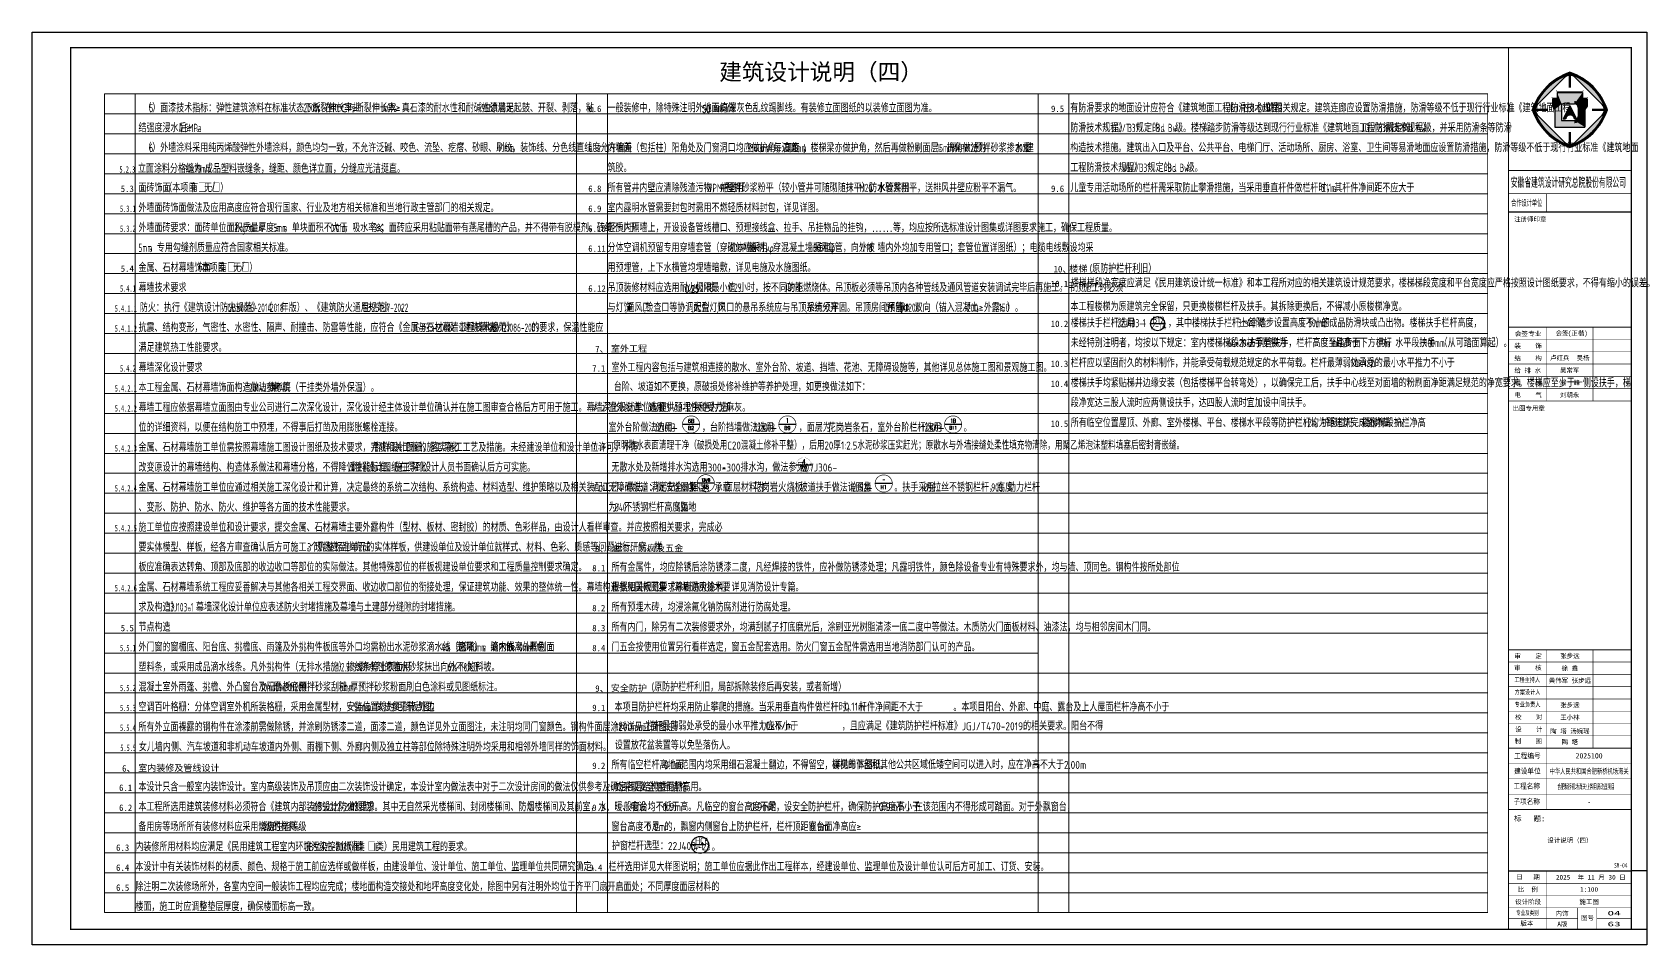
# Model space of a CAD drawing. Header units: millimetres. Extents: x -205444 to 751307, y 179719 to 310340.
# Drawn here: x 198134 to 303234, y 200444 to 259844 of the extents above; entities that cross this region are included whole.
import ezdxf
from ezdxf.enums import TextEntityAlignment as Align

# ---------------------------------------------------------------- set-up
doc = ezdxf.new("R2010")
doc.units = ezdxf.units.MM
doc.header["$LTSCALE"] = 1000
doc.layers.get('0').update_dxf_attribs({"linetype": 'CONTINUOUS'})
for name, color, linetype in [('$AUDIT_BAD_LAYER2', 7, 'CONTINUOUS'), ('4', 4, 'CONTINUOUS'), ('A-ANNO-IDEN-INDX', 3, 'CONTINUOUS'), ('A-ANNO-TXT', 4, 'CONTINUOUS'), ('BZ_标准图框', 7, 'CONTINUOUS'), ('DIM_IDEN', 3, 'CONTINUOUS'), ('PUB_TEXT', 7, 'CONTINUOUS'), ('TEXT', 6, 'CONTINUOUS'), ('VHSoft_boundary', 7, 'CONTINUOUS'), ('WINDOW_TEXT', 7, 'CONTINUOUS'), ('项目数据', 200, 'CONTINUOUS')]:
    doc.layers.add(name, color=color, linetype=linetype)
for name, color, linetype, lineweight in [('A-ANNO-TABS', 163, 'CONTINUOUS', 13), ('L-说明', 55, 'CONTINUOUS', 13), ('LS-说明分割', 157, 'CONTINUOUS', 9)]:
    doc.layers.add(name, color=color, linetype=linetype, lineweight=lineweight)
doc.layers.add('VHSoft_barcode', color=7, linetype='CONTINUOUS', plot=False)
doc.styles.add('_TCH_DIM', font='SIMPLEX', dxfattribs={"bigfont": 'GBCBIG'})
doc.styles.add('_TCH_LABEL', font='COMPLEX', dxfattribs={"bigfont": 'GBCBIG'})
doc.styles.add('HT', font='simhei.ttf')
doc.styles.add('hz', font='simplex.shx', dxfattribs={"width": 0.8, "height": 300, "bigfont": 'hztxt.shx'})
doc.styles.get("Standard").update_dxf_attribs({"font": 'GBENOR', "bigfont": 'GBCBIG.shx'})
doc.styles.add('STYLE1', font='simhei.ttf')

# ---------------------------------------------------------------- blocks, each defined once
blk = doc.blocks.new('HB')
at = {"color": 7, "const_width": 113}
for points in [[(7139, 8048, 0.2022739), (6580, 7812)], [(7139, 8047, 0.2022739), (6580, 7811)], [(7139, 8048, -0.2022739), (7699, 7812)], [(7139, 8047, -0.2022739), (7699, 7811)]]:
    blk.add_lwpolyline(points, format="xyb", dxfattribs=at)
at = {"color": 7}
for centre in [(7139, 7267), (7139, 7267), (7139, 7267), (7139, 7266), (7139, 7266), (7139, 7266)]:
    blk.add_arc(centre, 725, 45, 135, dxfattribs=at)
at = {"layer": 'TEXT', "color": 7}
for p, q in [((7139, 6842), (7139, 8292)), ((7139, 6841), (7139, 8291)), ((6627, 7779), (4028, 5181)), ((6627, 7779), (4028, 5181)), ((4028, 5181), (6627, 7779)), ((4028, 5180), (6627, 7778)), ((6627, 7778), (4028, 5180)), ((6627, 7778), (4028, 5180)), ((5907, 6335), (8371, 6335)), ((5907, 6335), (5907, 5683)), ((5907, 6334), (8371, 6334)), ((5907, 6334), (5907, 5682)), ((10250, 5181), (7651, 7779)), ((7651, 7779), (10250, 5181)), ((7651, 7778), (10250, 5180)), ((10250, 5180), (7651, 7778)), ((8371, 6335), (8371, 5683)), ((8371, 6334), (8371, 5682)), ((5472, 5683), (5907, 5683)), ((5472, 5683), (5472, 5031)), ((5472, 5682), (5907, 5682)), ((5472, 5682), (5472, 5030)), ((5472, 5031), (5690, 4705)), ((5472, 5030), (5690, 4704)), ((5690, 4705), (5690, 3002)), ((5690, 4704), (5690, 3001)), ((6342, 5248), (7574, 5248)), ((6342, 5248), (6342, 3654)), ((6342, 5247), (7574, 5247)), ((6342, 5247), (6342, 3653)), ((7139, 5103), (6487, 3799)), ((7139, 5102), (6487, 3798)), ((7139, 5103), (7139, 4207)), ((7139, 5102), (7139, 4206)), ((7175, 5031), (7791, 3799)), ((7175, 5031), (7175, 4159)), ((7175, 5030), (7791, 3798)), ((7175, 5030), (7175, 4158)), ((7936, 4886), (7936, 4017)), ((7936, 4885), (7936, 4015)), ((8371, 5683), (8806, 5683)), ((8371, 5682), (8806, 5682)), ((8806, 5031), (8588, 4705)), ((8806, 5030), (8588, 4704)), ((8588, 4705), (8588, 3002)), ((8588, 4704), (8588, 3001)), ((8806, 5683), (8806, 5031)), ((8806, 5682), (8806, 5030)), ((3516, 4669), (4965, 4669)), ((3516, 4668), (4965, 4668)), ((4028, 4156), (6627, 1558)), ((6627, 1558), (4028, 4156)), ((6627, 1557), (4028, 4155)), ((4028, 4155), (6627, 1557)), ((6342, 3654), (7574, 3654)), ((6342, 3653), (7574, 3653)), ((6487, 3799), (6731, 3799)), ((6487, 3798), (6731, 3798)), ((7583, 3799), (7791, 3799)), ((7583, 3798), (7791, 3798)), ((7651, 1558), (10250, 4156)), ((7651, 1557), (10250, 4155)), ((9313, 4669), (10762, 4669)), ((9313, 4668), (10762, 4668)), ((5690, 3002), (8588, 3002)), ((5690, 3001), (8588, 3001)), ((7139, 2495), (7139, 1046)), ((7139, 2494), (7139, 1045))]:
    blk.add_line(p, q, dxfattribs=at)
for points, const_width in [([(7167, 8189, 0.235887), (3616, 4634)], 213), ([(7167, 8188, 0.235887), (3616, 4633)], 213), ([(7111, 8189, -0.235887), (10662, 4634)], 213), ([(7111, 8188, -0.235887), (10662, 4633)], 213), ([(7167, 1148, -0.235887), (3616, 4704)], 213), ([(7167, 1147, -0.235887), (3616, 4703)], 213), ([(3777, 4717, -0.2022739), (4018, 5274)], 113), ([(3777, 4716, -0.2022739), (4018, 5273)], 113), ([(3777, 4620, 0.2022739), (4018, 4063)], 113), ([(3777, 4619, 0.2022739), (4018, 4062)], 113), ([(7111, 1148, 0.235887), (10662, 4704)], 213), ([(7111, 1147, 0.235887), (10662, 4703)], 213), ([(8072, 4886, 0.4142136), (7574, 5384)], 272), ([(8072, 4885, 0.4142136), (7574, 5383)], 272), ([(10501, 4717, 0.2022739), (10260, 5274)], 113), ([(10501, 4716, 0.2022739), (10260, 5273)], 113), ([(10501, 4620, -0.2022739), (10260, 4063)], 113), ([(10501, 4619, -0.2022739), (10260, 4062)], 113), ([(6686, 3799, -0.4142136), (7139, 4252)], 181), ([(6686, 3798, -0.4142136), (7139, 4251)], 181), ([(6731, 3799, -0.4142136), (7139, 4207)], 181), ([(6731, 3798, -0.4142136), (7139, 4206)], 181), ([(7628, 3799, 0.4142136), (7175, 4252)], 181), ([(7628, 3798, 0.4142136), (7175, 4251)], 181), ([(7583, 3799, 0.4142136), (7175, 4207)], 181), ([(7583, 3798, 0.4142136), (7175, 4206)], 181), ([(7574, 3518, 0.4142136), (8072, 4017)], 272), ([(7574, 3517, 0.4142136), (8072, 4015)], 272), ([(7139, 1289, -0.2022739), (6580, 1525)], 113), ([(7139, 1288, -0.2022739), (6580, 1524)], 113), ([(7139, 1289, 0.2022739), (7699, 1525)], 113), ([(7139, 1288, 0.2022739), (7699, 1524)], 113)]:
    blk.add_lwpolyline(points, format="xyb", dxfattribs=dict(at, const_width=const_width))
for points, const_width in [([(7139, 8248), (7139, 6799)], 217), ([(7139, 8247), (7139, 6798)], 217), ([(5830, 6521), (5907, 6444), (8371, 6444), (8448, 6521)], 72.5), ([(5830, 6520), (5907, 6443), (8371, 6443), (8448, 6520)], 72.5), ([(3560, 4669), (5009, 4669)], 217), ([(3560, 4668), (5009, 4668)], 217), ([(5396, 5869), (5472, 5792), (5907, 5792)], 72.5), ([(5396, 5868), (5472, 5791), (5907, 5791)], 72.5), ([(8371, 5792), (8806, 5792), (8882, 5869)], 72.5), ([(8371, 5791), (8806, 5791), (8882, 5868)], 72.5), ([(10719, 4669), (9269, 4669)], 217), ([(10719, 4668), (9269, 4668)], 217), ([(7139, 1089), (7139, 2538)], 217), ([(7139, 1088), (7139, 2537)], 217)]:
    blk.add_lwpolyline(points, dxfattribs=dict(at, const_width=const_width))
for centre, radius, start, end in [((8951, 2857), 5728, 108.43495, 161.56505), ((8951, 2857), 5728, 108.43495, 161.56505), ((8951, 2857), 5728, 108.43495, 161.56505), ((8951, 2856), 5728, 108.43495, 161.56505), ((8951, 2856), 5728, 108.43495, 161.56505), ((8951, 2856), 5728, 108.43495, 161.56505), ((5328, 2857), 5728, 18.43495, 71.56505), ((5328, 2857), 5728, 18.43495, 71.56505), ((5328, 2856), 5728, 18.43495, 71.56505), ((5328, 2856), 5728, 18.43495, 71.56505), ((4541, 4669), 725, 135, 225), ((4541, 4669), 725, 135, 225), ((4541, 4669), 725, 135, 225), ((4541, 4669), 725, 135, 225), ((4541, 4668), 725, 135, 225), ((4541, 4668), 725, 135, 225), ((4541, 4668), 725, 135, 225), ((4541, 4668), 725, 135, 225), ((7574, 4886), 362, 0, 90), ((7574, 4885), 362, 0, 90), ((9737, 4669), 725, 315, 45), ((9737, 4669), 725, 315, 45), ((9737, 4668), 725, 315, 45), ((9737, 4668), 725, 315, 45), ((8951, 6480), 5728, 198.43495, 251.56505), ((8951, 6480), 5728, 198.43495, 251.56505), ((8951, 6479), 5728, 198.43495, 251.56505), ((8951, 6479), 5728, 198.43495, 251.56505), ((5328, 6480), 5728, 288.43495, 341.56505), ((5328, 6479), 5728, 288.43495, 341.56505), ((7574, 4017), 362, 270, 0), ((7574, 4015), 362, 270, 0), ((7139, 2070), 725, 225, 315), ((7139, 2070), 725, 225, 315), ((7139, 2069), 725, 225, 315), ((7139, 2069), 725, 225, 315)]:
    blk.add_arc(centre, radius, start, end, dxfattribs=at)
for points in [[(6662, 7812), (6076, 7812), (4028, 5181), (4028, 5788)], [(6662, 7811), (6076, 7811), (4028, 5180), (4028, 5787)], [(7616, 7812), (8202, 7812), (10250, 5181), (10250, 5788)], [(7616, 7811), (8202, 7811), (10250, 5180), (10250, 5787)], [(5907, 6335), (6342, 5248), (8371, 6335), (7574, 5248)], [(5907, 6335), (5907, 5683), (6342, 5248)], [(5907, 6334), (6342, 5247), (8371, 6334), (7574, 5247)], [(5907, 6334), (5907, 5682), (6342, 5247)], [(8371, 6335), (7667, 5375), (8371, 5683), (8037, 5070)], [(8371, 6334), (7667, 5374), (8371, 5682), (8037, 5069)], [(5472, 5683), (5907, 5683), (5472, 5031), (6342, 5248)], [(5472, 5682), (5907, 5682), (5472, 5030), (6342, 5247)], [(5472, 5031), (5690, 4705), (6342, 5248)], [(5472, 5030), (5690, 4704), (6342, 5247)], [(5690, 4705), (6342, 5248), (5690, 3002), (6342, 3654)], [(5690, 4704), (6342, 5247), (5690, 3001), (6342, 3653)], [(6686, 3799), (6487, 3799), (7139, 4252), (7139, 5103)], [(6686, 3798), (6487, 3798), (7139, 4251), (7139, 5102)], [(7791, 3799), (7628, 3799), (7175, 5031), (7175, 4252)], [(7791, 3798), (7628, 3798), (7175, 5030), (7175, 4251)], [(7936, 4886), (8588, 4705), (8371, 5683), (8806, 5031)], [(7936, 4885), (8588, 4704), (8371, 5682), (8806, 5030)], [(8588, 3002), (7936, 4017), (8588, 4705), (7936, 4886)], [(8588, 3001), (7936, 4015), (8588, 4704), (7936, 4885)], [(8371, 5683), (8806, 5683), (8806, 5031)], [(8371, 5682), (8806, 5682), (8806, 5030)], [(6662, 1525), (6076, 1525), (4028, 4156), (4028, 3550)], [(6662, 1524), (6076, 1524), (4028, 4155), (4028, 3549)], [(6342, 3654), (5690, 3002), (7574, 3654), (8588, 3002)], [(6342, 3653), (5690, 3001), (7574, 3653), (8588, 3001)], [(7616, 1525), (8202, 1525), (10250, 4156), (10250, 3550)], [(7616, 1524), (8202, 1524), (10250, 4155), (10250, 3549)], [(7741, 3547), (8043, 3850), (8588, 3002)], [(7741, 3546), (8043, 3849), (8588, 3001)]]:
    blk.add_solid(points, dxfattribs=at)
blk = doc.blocks.new('vhtemplate_标准图框_A1+0.5')
at = {"layer": 'BZ_标准图框'}
blk.add_lwpolyline([(210, 594), (1261, 594), (1261, 0), (210, 0)], close=True, dxfattribs=at)
at = {"layer": 'BZ_标准图框', "const_width": 1}
blk.add_lwpolyline([(1251, 10), (1251, 584), (235, 584), (235, 10)], close=True, dxfattribs=at)
at = {"layer": 'BZ_标准图框'}
for points, const_width in [([(1171, 10), (1171, 584)], 0.7), ([(1171, 504), (1251, 504)], 0.7), ([(1171, 489), (1251, 489)], 0.35), ([(1195.6, 476.8), (1195.6, 488.8)], 0.35), ([(1171, 477), (1251, 477)], 0.7), ([(1171, 402), (1251, 402)], 0.7), ([(1196, 402), (1196, 354)], 0.35), ([(1226, 402), (1226, 354)], 0.35), ([(1251, 394), (1171, 394)], 0.35), ([(1251, 386), (1171, 386)], 0.35), ([(1251, 378), (1171, 378)], 0.35), ([(1251, 370), (1171, 370)], 0.35), ([(1251, 362), (1171, 362)], 0.35), ([(1251, 354), (1171, 354)], 0.5), ([(1171, 192), (1251, 192)], 0.7), ([(1196, 88), (1196, 192)], 0.35), ([(1226, 128), (1226, 192)], 0.35), ([(1171, 184), (1251, 184)], 0.35), ([(1171, 176), (1251, 176)], 0.35), ([(1171, 168), (1251, 168)], 0.35), ([(1171, 160), (1251, 160)], 0.35), ([(1171, 152), (1251, 152)], 0.35), ([(1171, 144), (1251, 144)], 0.35), ([(1171, 128), (1251, 128)], 0.7), ([(1171, 136), (1251, 136)], 0.35), ([(1171, 136), (1251, 136)], 0.35), ([(1171, 118), (1251, 118)], 0.35), ([(1171, 108), (1251, 108)], 0.35), ([(1171, 98), (1251, 98)], 0.35), ([(1171, 88), (1251, 88)], 0.7), ([(1171, 48), (1251, 48)], 0.7), ([(1196, 24), (1196, 48)], 0.35), ([(1171, 40), (1251, 40)], 0.35), ([(1171, 32), (1251, 32)], 0.35), ([(1171, 24), (1251, 24)], 0.35), ([(1176, 24), (1246, 24)], 0.35), ([(1196, 10), (1196, 24)], 0.35), ([(1216, 10), (1216, 24)], 0.35), ([(1228.5, 10), (1228.5, 24)], 0.35), ([(1171, 17), (1216, 17)], 0.35), ([(1228.5, 17), (1251, 17)], 0.35)]:
    blk.add_lwpolyline(points, dxfattribs=dict(at, const_width=const_width))
at = {"layer": 'VHSoft_barcode'}
blk.add_lwpolyline([(1251, 10), (1251, 48.3), (1261, 48.3), (1261, 10)], close=True, dxfattribs=at)
at = {"layer": 'VHSoft_boundary'}
blk.add_lwpolyline([(210, 594), (1261, 594), (1261, 0), (210, 0)], close=True, dxfattribs=at)
at = {"layer": 'BZ_标准图框', "xscale": 0.0067500000000109, "yscale": 0.0067500000000109, "zscale": 0.0067500000000109}
blk.add_blockref('HB', (1162.8, 512), dxfattribs=at)
at = {"layer": 'BZ_标准图框', "style": 'HT'}
for s, height, width, p in [('安徽省建筑设计研究总院股份有限公司', 6, 0.525, (1172.5, 493.4)), ('合作设计单位', 4, 0.6, (1172.8, 481)), ('工程主持人', 3, 0.8, (1174.8, 171)), ('方案设计人', 3, 0.8, (1175, 163)), ('专业负责人', 3, 0.8, (1175, 154.9)), ('工程编号', 3.5, 0.88, (1174.7, 121.2)), ('工程名称', 3.5, 0.88, (1174.3, 101.5)), ('建设单位', 3.5, 0.88, (1174.7, 111.3)), ('子项名称', 3.5, 0.88, (1174.3, 91.5)), ('专业及类别', 3, 0.7, (1176, 19.3))]:
    blk.add_text(s, height=height, dxfattribs=dict(at, width=width)).set_placement(p)
for s, height, p in [('注册师印章', 3, (1174.7, 470.8)), ('会签', 3, (1175.2, 396.3)), ('专业', 3, (1184, 396.3)), ('会签', 3, (1201.7, 396.7)), ('(正楷)', 3, (1209.6, 396.6)), ('装    饰', 3, (1174.9, 388.4)), ('结    构', 3, (1174.9, 380.4)), ('卢红兵  吴杨', 3, (1198.1, 380.5)), ('给 排 水', 3, (1174.9, 372.4)), ('暖    通', 3, (1174.9, 364.5)), ('吴常军', 3, (1204.5, 372.5)), ('高  峰', 3, (1204.5, 364.4)), ('电    气', 3, (1174.9, 356.4)), ('刘朝永', 3, (1204.5, 356.4)), ('出图专用章', 3, (1173.7, 347.7)), ('审    定', 3, (1174.9, 186.4)), ('审    核', 3, (1174.7, 178.8)), ('校    对', 3, (1175.3, 146.7)), ('设    计', 3, (1175.3, 138.7)), ('制    图', 3, (1175, 131)), ('标   题:', 3.5, (1174.6, 80.4)), ('日   期', 3, (1176, 42.6)), ('2025  年 11 月 30 日', 3, (1201.9, 42.4)), ('比  例', 3, (1177.1, 34.5)), ('设计阶段', 3, (1175.4, 26.4)), ('内饰', 3, (1201.7, 18.9)), ('版本 ', 3, (1178.8, 12.4)), ('A版', 3, (1202.8, 12)), ('图号', 3, (1218.3, 16))]:
    blk.add_text(s, height=height, dxfattribs=at).set_placement(p)
for tag, p in [('审定', (1211, 186.5)), ('审核', (1211, 178.5)), ('工程主持人', (1211, 170.5)), ('专业负责人', (1211, 154.5)), ('校对', (1211, 146.5)), ('设计', (1211, 137.6)), ('制图', (1211, 130.5)), ('图名', (1211, 66.4)), ('1:100', (1223.5, 34.5)), ('设计阶段', (1223.5, 26.4))]:
    blk.add_attdef(tag, text='', height=3, dxfattribs=at).set_placement(p, align=Align.CENTER)
for tag, width, p in [('2025100', 0.88, (1223.5, 121.3)), ('新桥机场海关业务用房改造项目设计总承包（2次）', 0.475, (1223.5, 101.2)), ('合肥空港经济示范区管理办公室', 0.7, (1223.5, 111.2)), ('-', 0.7, (1223.5, 91.3))]:
    blk.add_attdef(tag, text='', height=3.5, dxfattribs=dict(at, width=width)).set_placement(p, align=Align.CENTER)
for tag, p, p2 in [('索引', (1239.8, 50.1), (1248.4, 50.1)), ('图号', (1235.4, 19), (1244.1, 19))]:
    blk.add_attdef(tag, text='', height=3, dxfattribs=at).set_placement(p, p2, align=Align.FIT)
at = {"layer": 'BZ_标准图框', "style": 'HT', "width": 0.666667}
blk.add_attdef('总图号', text='', height=3, dxfattribs=at).set_placement((1235.4, 12), (1244.1, 12), align=Align.FIT)

msp = doc.modelspace()

# ---------------------------------------------------------------- linework, layer by layer
at = {"layer": '$AUDIT_BAD_LAYER2', "color": 6}
for p, q in [((271856.2, 240871.6), (270931, 240871.6)), ((241975, 206937), (241049.8, 206937))]:
    msp.add_line(p, q, dxfattribs=at)
for centre, radius in [((271393.6, 240871.6), 462.6), ((241606.5, 206937), 555.1)]:
    msp.add_circle(centre, radius, dxfattribs=at)
at = {"layer": 'A-ANNO-IDEN-INDX'}
for p, q in [((241581.3, 234312.4), (240461.3, 234312.4)), ((247851.1, 234312.4), (246731.1, 234312.4)), ((258640.4, 234312.4), (257520.4, 234312.4)), ((242540.3, 230483.9), (241420.3, 230483.9)), ((254122.1, 230470), (253002.1, 230470))]:
    msp.add_line(p, q, dxfattribs=at)
at = {"layer": 'A-ANNO-IDEN-INDX', "const_width": 40}
for points in [[(241581.3, 234312.4, 1), (240461.3, 234312.4, 1)], [(247851.1, 234312.4, 1), (246731.1, 234312.4, 1)], [(258640.4, 234312.4, 1), (257520.4, 234312.4, 1)], [(242540.3, 230483.9, 1), (241420.3, 230483.9, 1)], [(254122.1, 230470, 1), (253002.1, 230470, 1)]]:
    msp.add_lwpolyline(points, format="xyb", close=True, dxfattribs=at)
at = {"layer": 'DIM_IDEN'}
msp.add_line((248861.8, 231654), (247861.8, 231654), dxfattribs=at)
at = {"layer": 'DIM_IDEN', "const_width": 10}
msp.add_lwpolyline([(248861.8, 231654, 1), (247861.8, 231654, 1)], format="xyb", close=True, dxfattribs=at)
at = {"layer": 'LS-说明分割'}
for p, q in [((292884.1, 255832.4), (202834.2, 255832.4)), ((202834.2, 202532.4), (202834.2, 255832.4)), ((204834.2, 202532.4), (204834.2, 255832.4)), ((233571.9, 202532.4), (233571.9, 255832.4)), ((235571.1, 202532.4), (235571.1, 255832.4)), ((263608.7, 202532.4), (263608.7, 255832.4)), ((265608, 202532.4), (265608, 255832.4)), ((292884.1, 254532.4), (202834.2, 254532.4)), ((292884.1, 253232.4), (202834.2, 253232.4)), ((292884.1, 251932.4), (202834.2, 251932.4)), ((292884.1, 250632.4), (202834.2, 250632.4)), ((292884.1, 249332.4), (202834.2, 249332.4)), ((292884.1, 248032.4), (202834.2, 248032.4)), ((292884.1, 246732.4), (202834.2, 246732.4)), ((292884.1, 245432.4), (202834.2, 245432.4)), ((292884.1, 244132.4), (202834.2, 244132.4)), ((292884.1, 242832.4), (202834.2, 242832.4)), ((292884.1, 241532.4), (202834.2, 241532.4)), ((292884.1, 240232.4), (202834.2, 240232.4)), ((292884.1, 238932.4), (202834.2, 238932.4)), ((292884.1, 237632.4), (202834.2, 237632.4)), ((292884.1, 236332.4), (202834.2, 236332.4)), ((292884.1, 235032.4), (202834.2, 235032.4)), ((292884.1, 233732.4), (202834.2, 233732.4)), ((292884.1, 232432.4), (202834.2, 232432.4)), ((292884.1, 231132.4), (202834.2, 231132.4)), ((292884.1, 229832.4), (202834.2, 229832.4)), ((292884.1, 228532.4), (202834.2, 228532.4)), ((292884.1, 227232.4), (202834.2, 227232.4)), ((292884.1, 225932.4), (202834.2, 225932.4)), ((292884.1, 224632.4), (202834.2, 224632.4)), ((292884.1, 223332.4), (202834.2, 223332.4)), ((292884.1, 222032.4), (202834.2, 222032.4)), ((292884.1, 220732.4), (202834.2, 220732.4)), ((263608.7, 219432.4), (202834.2, 219432.4)), ((292884.1, 218132.4), (202834.2, 218132.4)), ((292884.1, 216832.4), (202834.2, 216832.4)), ((292884.1, 215532.4), (202834.2, 215532.4)), ((292884.1, 214232.4), (202834.2, 214232.4)), ((292884.1, 212932.4), (202834.2, 212932.4)), ((263608.7, 212932.4), (259971.1, 212932.4)), ((292884.1, 211632.4), (202834.2, 211632.4)), ((292884.1, 210332.4), (202834.2, 210332.4)), ((292884.1, 209032.4), (202834.2, 209032.4)), ((292884.1, 207732.4), (202834.2, 207732.4)), ((292884.1, 206432.4), (202834.2, 206432.4)), ((292884.1, 205132.4), (202834.2, 205132.4)), ((292884.1, 205132.4), (202834.2, 205132.4)), ((292884.1, 203832.4), (202834.2, 203832.4)), ((292884.1, 202532.4), (202834.2, 202532.4))]:
    msp.add_line(p, q, dxfattribs=at)
at = {"layer": 'LS-说明分割', "const_width": 30}
msp.add_lwpolyline([(202834.2, 255832.4), (292884.1, 255832.4), (292884.1, 202532.4), (202834.2, 202532.4)], close=True, dxfattribs=at)

# ---------------------------------------------------------------- block references
ref = msp.add_blockref('vhtemplate_标准图框_A1+0.5', (177134.1, 200444.2), dxfattribs=dict(xscale=100, yscale=100, zscale=100))
ref.add_attrib('1:100', '1:100', dxfattribs={"layer": 'BZ_标准图框', "height": 300, "style": 'HT'}).set_placement((299484.1, 203894.2), align=Align.CENTER)
ref.add_attrib('设计阶段', '施工图', dxfattribs={"layer": 'BZ_标准图框', "height": 300, "style": 'HT'}).set_placement((299484.1, 203089.2), align=Align.CENTER)
ref.add_attrib('图名', '设计说明（四）', dxfattribs={"layer": 'BZ_标准图框', "height": 300, "style": 'HT'}).set_placement((298234.1, 207089.2), align=Align.CENTER)
ref.add_attrib('索引', 'SM-04', dxfattribs={"layer": 'BZ_标准图框', "height": 300, "style": 'HT', "width": 0.8}).set_placement((301112.9, 205458.9), (301975.9, 205458.9), align=Align.FIT)
ref.add_attrib('-', '-', dxfattribs={"layer": 'BZ_标准图框', "height": 350, "style": 'HT', "width": 0.7}).set_placement((299484.1, 209575.1), align=Align.CENTER)
ref.add_attrib('新桥机场海关业务用房改造项目设计总承包（2次）', '合肥新桥机场海关业务用房改造项目   ', dxfattribs={"layer": 'BZ_标准图框', "height": 350, "style": 'HT', "width": 0.475}).set_placement((299484.1, 210564.3), align=Align.CENTER)
ref.add_attrib('合肥空港经济示范区管理办公室', '中华人民共和国合肥新桥机场海关', dxfattribs={"layer": 'BZ_标准图框', "height": 350, "style": 'HT', "width": 0.7}).set_placement((299484.1, 211563.3), align=Align.CENTER)
ref.add_attrib('2025100', '2025100', dxfattribs={"layer": 'BZ_标准图框', "height": 350, "style": 'HT', "width": 0.88}).set_placement((299484.1, 212569.2), align=Align.CENTER)
ref.add_attrib('图号', '04', dxfattribs={"layer": 'BZ_标准图框', "height": 300, "style": 'HT', "width": 2}).set_placement((300677.7, 202348.4), (301540.6, 202348.4), align=Align.FIT)
ref.add_attrib('总图号', '63', dxfattribs={"layer": 'BZ_标准图框', "height": 300, "style": 'HT', "width": 2}).set_placement((300677.7, 201644.2), (301540.6, 201644.2), align=Align.FIT)
ref.add_attrib('制图', '陶 塔', dxfattribs={"layer": 'BZ_标准图框', "height": 300, "style": 'HT'}).set_placement((298234.1, 213493.4), align=Align.CENTER)
ref.add_attrib('设计', '陶 塔 汤婉瑶', dxfattribs={"layer": 'BZ_标准图框', "height": 300, "style": 'HT'}).set_placement((298234.1, 214201.7), align=Align.CENTER)
ref.add_attrib('校对', '王小林', dxfattribs={"layer": 'BZ_标准图框', "height": 300, "style": 'HT'}).set_placement((298234.1, 215093.4), align=Align.CENTER)
ref.add_attrib('专业负责人', '张步远', dxfattribs={"layer": 'BZ_标准图框', "height": 300, "style": 'HT'}).set_placement((298234.1, 215893), align=Align.CENTER)
ref.add_attrib('工程主持人', '黄伟军 张步远', dxfattribs={"layer": 'BZ_标准图框', "height": 300, "style": 'HT'}).set_placement((298234.1, 217493.4), align=Align.CENTER)
ref.add_attrib('审核', '徐 鑫', dxfattribs={"layer": 'BZ_标准图框', "height": 300, "style": 'HT'}).set_placement((298234.1, 218293.4), align=Align.CENTER)
ref.add_attrib('审定', '张步远', dxfattribs={"layer": 'BZ_标准图框', "height": 300, "style": 'HT'}).set_placement((298234.1, 219093.4), align=Align.CENTER)

# ---------------------------------------------------------------- texts
at = {"style": 'HT'}
for s, p in [('5.3', (203891.8, 249452.4)), ('5.4', (203891.8, 244252.4)), ('5.5', (203891.8, 220852.4))]:
    msp.add_text(s, height=420, dxfattribs=at).set_placement(p)
at = {"layer": '4', "style": 'HT'}
for s, p in [('10、', (264621.4, 244212.1)), ('楼梯', (265643.7, 244246.6)), ('7、', (234781.4, 239012.1)), ('室外工程', (235803.7, 239046.6)), ('8、', (234781.4, 226012.1)), ('油漆、防腐及五金', (235803.7, 226046.6)), ('9、', (234781.4, 216912.1)), ('安全防护 ', (235803.7, 216946.6)), ('6、', (203981.5, 211712.1)), ('室内装修及管线设计', (205030.2, 211746.6))]:
    msp.add_text(s, height=420, dxfattribs=at).set_placement(p)
at = {"layer": 'A-ANNO-TABS', "color": 0, "style": 'STYLE1'}
msp.add_text('建筑设计说明（四）', height=1080, dxfattribs=at).set_placement((242856.1, 256726.4))
at = {"layer": 'A-ANNO-TXT', "color": 7, "style": '_TCH_LABEL'}
for s, height, p, p2 in [('6B', 238.42, (240811.3, 234424.7), (241231.3, 234424.7)), ('1', 299.8, (247226.8, 234415), (247355.3, 234415)), ('1B', 251.1, (257889.1, 234422.5), (258271.8, 234422.5)), ('B2', 240.94, (240814.8, 233959.6), (241227.8, 233959.6)), ('B9', 240.94, (247084.5, 233959.6), (247497.6, 233959.6)), ('B11', 216.46, (257843.4, 233979.6), (258317.5, 233979.6)), ('A8', 243.48, (241777.4, 230129), (242183.2, 230129)), ('H1', 248.56, (253366.8, 230110.9), (253757.4, 230110.9))]:
    msp.add_text(s, height=height, dxfattribs=at).set_placement(p, p2, align=Align.FIT)
for s, height, width, p, p2 in [('12A/B', 181.86, 0.65625, (241710.4, 230607.4), (242250.3, 230607.4)), ('-', 292.3, 0.777778, (253464.6, 230573.7), (253659.5, 230573.7))]:
    msp.add_text(s, height=height, dxfattribs=dict(at, width=width)).set_placement(p, p2, align=Align.FIT)
at = {"layer": 'L-说明'}
for s, height, p in [('（', 520.9, (205372.6, 254642.4)), ('）面漆技术指标：弹性建筑涂料在标准状态下断裂伸长率≥', 520.851, (205940.7, 254642.4)), ('，在', 520.85, (216662.6, 254642.4)), ('℃时断裂伸长率≥', 520.85, (217933.9, 254642.4)), ('。真石漆的耐水性和耐碱性须满足', 520.851, (221669.1, 254642.4)), ('涂层无起鼓、开裂、剥落，粘', 520.851, (227924.3, 254642.4)), ('一般装修中，除特殊注明外地面均做', 520.851, (235584.3, 254642.4)), ('高深灰色乱纹踢脚线。有装修立面图纸的以装修立面图为准。', 520.851, (242946.7, 254642.4)), ('有防滑要求的地面设计应符合《建筑地面工程防滑技术规程》', 520.851, (265709.6, 254642.4)), ('的相关规定。建筑连廊应设置防滑措施，防滑等级不低于现行行业标准《建筑地面工程', 520.851, (278484.6, 254642.4)), ('结强度浸水后≥', 520.85, (205048.6, 253346.4)), ('。', 520.9, (208809.6, 253346.4)), ('防滑技术规程》', 520.85, (265709.6, 253346.4)), ('规定的', 520.85, (269983.6, 253346.4)), ('、', 520.9, (271688, 253346.4)), ('级。楼梯踏步防滑等级达到现行行业标准《建筑地面工程防滑技术规程》', 520.851, (272526.2, 253346.4)), ('规定的', 520.85, (286279, 253346.4)), ('、', 520.9, (287848.4, 253346.4)), ('级，并采用防滑条等防滑', 520.851, (288713.6, 253346.4)), ('（', 520.9, (205372.6, 252050.4)), ('）外墙涂料采用纯丙烯酸弹性外墙涂料，颜色均匀一致，不允许泛碱、咬色、流坠、疙瘩、砂眼、刷纹，装饰线、分色线直线度允许偏差', 520.851, (205940.7, 252050.4)), ('。', 520.9, (229310.7, 252050.4)), ('内墙面（包括柱）阳角处及门窗洞口均应做护角，高度', 520.851, (235584.3, 252042.4)), ('，每边宽', 520.85, (245871.9, 252042.4)), ('；楼梯梁亦做护角，然后再做粉刷面层。护角做法为', 520.851, (248279.5, 252042.4)), ('厚', 520.9, (257809.9, 252042.4)), ('预拌砂浆掺水重', 520.85, (259485.1, 252042.4)), ('建', 520.9, (262814.1, 252042.4)), ('构造技术措施。建筑出入口及平台、公共平台、电梯门厅、活动场所、厨房、浴室、卫生间等易滑地面应设置防滑措施，防滑等级不低于现行行业标准《建筑地面', 520.851, (265709.6, 252050.4)), ('立面涂料分格缝为', 520.85, (205015.6, 250696.2)), ('成品塑料嵌缝条，缝距、颜色详立面，分缝应光洁挺直。', 520.851, (209371.8, 250696.2)), ('筑胶。', 520.85, (235584.3, 250746.4)), ('工程防滑技术规程》', 520.85, (265709.6, 250754.4)), ('规定的', 520.85, (270741.9, 250754.4)), ('级。', 520.85, (273284.5, 250754.4)), ('、', 520.9, (272446.3, 250754.4)), ('所有管井内壁应清除残渣污物，井壁用', 520.851, (235584.3, 249442.4)), ('预拌砂浆粉平（较小管井可随砌随抹平），水管井用', 520.851, (243271.9, 249442.4)), ('防水砂浆粉平，送排风井壁应粉平不漏气。', 520.851, (252613.3, 249442.4)), ('儿童专用活动场所的栏杆需采取防止攀滑措施，当采用垂直杆件做栏杆时，其杆件净间距不应大于', 520.851, (265709.6, 249442.4)), ('。', 520.9, (282796, 249442.4)), ('外墙面砖饰面做法及应用高度应符合现行国家、行业及地方相关标准和当地行政主管部门的相关规定。', 520.851, (205048.6, 248142.4)), ('室内露明水管需要封包时需用不燃轻质材料封包，详见详图。', 520.851, (235584.3, 248142.4)), ('外墙面砖要求：面砖单位面积质量≤', 520.851, (205048.6, 246842.4)), ('，厚度≤', 520.85, (212314.5, 246842.4)), ('，单块面积不大于', 520.85, (214506.1, 246842.4)), ('，吸水率≤', 520.85, (218441.8, 246842.4)), ('；面砖应采用粘贴面带有燕尾槽的产品，并不得带有脱模剂，砖缝不小于', 520.851, (220823.6, 246842.4)), ('轻质内隔墙上，开设设备管线槽口、预理接线盒、拉手、吊挂物品的挂钩，……等，均应按所选标准设计图集或详图要求施工，确保工程质量。', 520.851, (235584.3, 246842.4)), ('，专用勾缝剂质量应符合国家相关标准。', 520.851, (205723.6, 245546.4)), ('分体空调机预留专用穿墙套管（穿砌体墙采用φ', 520.851, (235584.3, 245542.4)), ('管材，穿混凝土墙采用φ', 520.851, (244788.5, 245542.4)), ('钢套管，向外坡', 520.85, (249337.1, 245542.4)), ('，墙内外均加专用管口；套管位置详图纸）；电缆电线敷设均采', 520.851, (252639.1, 245542.4)), ('用预埋管，上下水横管均埋墙暗敷，详见电施及水施图纸。', 520.851, (235584.3, 244246.4)), ('幕墙技术要求', 520.85, (205048.6, 242942.4)), ('吊顶装修材料应选用耐火极限', 520.851, (235584.3, 242942.4)), ('小时', 520.85, (241485.3, 242942.4)), ('最小值', 520.85, (242351.6, 242942.4)), ('小时，按不同功能', 520.85, (244137, 242942.4)), ('的不燃烧体。吊顶板必须等吊顶内各种管线及通风管道安装调试完毕后再施工。吊顶施工时必须', 520.851, (247278.2, 242942.4)), ('楼梯梯段净宽度应满足《民用建筑设计统一标准》和本工程所对应的相关建筑设计规范要求，楼梯梯段宽度和平台宽度应严格按照设计图纸要求，不得有缩小的误差。', 520.851, (265740.9, 243243.5)), ('防火：执行《建筑设计防火规范》', 520.851, (205138.2, 241642.4)), ('（', 520.9, (213228.5, 241642.4)), ('年版）、《建筑防火通用规范》', 520.851, (214309.6, 241642.4)), ('。', 520.9, (222101.7, 241642.4)), ('与灯饰', 520.85, (235584.3, 241646.4)), ('通风口', 520.85, (236816.3, 241646.4)), ('检查口等协调配合', 520.85, (238048.2, 241646.4)), ('大型灯饰', 520.85, (241175.9, 241646.4)), ('风口的悬吊系统应与吊顶系统分开', 520.851, (242787, 241646.4)), ('吊点须牢固。吊顶房间预留Φ', 520.851, (248568.8, 241646.4)), ('吊筋', 520.85, (253821.7, 241646.4)), ('双向（锚入混凝土≥', 520.85, (255579, 241646.4)), ('，外露≥', 520.85, (259558.3, 241646.4)), ('）。', 520.85, (261587.9, 241646.4)), ('抗震、结构变形，气密性、水密性、隔声、耐撞击、防雷等性能，应符合《金属与石材幕墙工程技术规范》', 520.851, (205048.6, 240342.4)), ('及《建筑幕墙》', 520.85, (225136.6, 240342.4)), ('的要求，保温性能应', 520.85, (230625.6, 240342.4)), ('满足建筑热工性能要求。', 520.851, (205048.6, 239046.4)), ('幕墙深化设计要求', 520.85, (205048.6, 237742.4)), ('室外工程内容包括与建筑相连接的散水、室外台阶、坡道、挡墙、花池、无障碍设施等，其他详见总体施工图和景观施工图。', 520.851, (235842.2, 237742.4)), ('本工程金属、石材幕墙饰面构造做法参考皖', 520.851, (205048.6, 236442.4)), ('第', 520.9, (213656.4, 236442.4)), ('页（干挂类外墙外保温）。', 520.851, (214440.6, 236442.4)), ('楼梯扶手均紧贴梯井边缘安装（包括楼梯平台转弯处），以确保完工后，扶手中心线至对面墙的粉刷面净距满足规范的净宽要求。楼梯应至少于一侧设扶手，梯', 520.851, (265740.1, 236743.5)), ('幕墙工程应依据幕墙立面图由专业公司进行二次深化设计，深化设计经主体设计单位确认并在施工图审查合格后方可用于施工。幕墙深化设计单位应提供预埋件和受力部', 520.851, (205048.6, 235142.4)), ('段净宽达三股人流时应两侧设扶手，达四股人流时宜加设中间扶手。', 520.851, (265740.1, 235447.5)), ('位的详细资料，以便在结构施工中预埋，不得事后打凿及用膨胀螺栓连接。', 520.851, (205048.6, 233846.4)), ('室外台阶做法选用', 520.85, (235646, 233842.4)), ('，台阶挡墙做法选用', 520.85, (241731.3, 233842.4)), ('，面层为', 520.85, (248033.8, 233842.4)), ('，室外台阶栏杆选用', 520.85, (252628.4, 233842.4)), ('—', 520.9, (239732.2, 233842.4)), ('—', 520.9, (246196.7, 233842.4)), ('—', 520.9, (257093.8, 233842.4)), ('。', 520.9, (258768.9, 233842.4)), ('金属、石材幕墙施工单位需按照幕墙施工图设计图纸及技术要求，完成相关工程的施工深化', 520.851, (205048.6, 232542.4)), ('翻样设计图纸，落实施工工艺及措施。未经建设单位和设计单位许可，不得', 520.851, (220403.5, 232542.4)), ('改变原设计的幕墙结构、构造体系做法和幕墙分格，不得降低性能标准。施工深化', 520.851, (205048.6, 231246.4)), ('翻样设计图纸在得到设计人员书面确认后方可实施。', 520.851, (218886.9, 231246.4)), ('无散水处及新增排水沟选用300*300排水沟，做法参见07J306-', 520.851, (235842.2, 231249.4)), ('金属、石材幕墙施工单位应通过相关施工深化设计和计算，决定最终的系统二次结构、系统构造、材料选型、维护策略以及相关装配工艺、做法，满足安全、强度、承载', 520.851, (205048.6, 229942.4)), ('无障碍坡道：做法详图集', 520.851, (235646, 229942.4)), ('—', 520.9, (240869.6, 229942.4)), ('，面层材料为', 520.85, (242706.8, 229942.4)), ('，坡道扶手做法详图集', 520.85, (247573.7, 229942.4)), ('—', 520.9, (252419.1, 229942.4)), ('。扶手采用', 520.85, (254256.3, 229942.4)), ('拉丝不锈钢栏杆，高度', 520.85, (256773, 229942.4)), ('，助力栏杆', 520.85, (261132.4, 229942.4)), ('、变形、防护、防水、防火、维护等各方面的技术性能要求。', 520.851, (205048.6, 228646.4)), ('为', 520.9, (235646, 228646.4)), ('不锈钢栏杆高度距地', 520.85, (236673.2, 228646.4)), ('。', 520.9, (240652.5, 228646.4)), ('施工单位应按照建设单位和设计要求，提交金属、石材幕墙主要外露构件（型材、板材、密封胶）的材质、色彩样品，由设计人看样审查。并应按照相关要求，完成必', 520.851, (205048.6, 227342.4)), ('要实体模型、样板，经各方审查确认后方可施工。现场应至少完成', 520.851, (205048.6, 226046.4)), ('个完整标准单元的实体样板，供建设单位及设计单位就样式、材料、色彩、质感等问题进行研究。样', 520.851, (216232.9, 226046.4)), ('板应准确表达转角、顶部及底部的收边收口等部位的实际做法。其他特殊部位的样板视建设单位要求和工程质量控制要求确定。', 520.851, (205048.6, 224750.4)), ('所有金属件，均应除锈后涂防锈漆二度，凡经焊接的铁件，应补做防锈漆处理；凡露明铁件，颜色除设备专业有特殊要求外，均与墙、顶同色。钢构件按所处部位', 520.851, (235841.5, 224742.4)), ('金属、石材幕墙系统工程应妥善解决与其他各相关工程交界面、收边收口部位的衔接处理，保证建筑功能、效果的整体统一性。幕墙构造参见国标图集《幕墙通用技术要', 520.851, (205048.6, 223442.4)), ('根据相关规范要求涂刷防火涂料，详见消防设计专篇。', 520.851, (235841.5, 223442.4)), ('求及构造》', 520.85, (205048.6, 222146.4)), ('。幕墙深化设计单位应表述防火封堵措施及幕墙与土建部分缝隙的封堵措施。', 520.851, (208267.3, 222146.4)), ('所有预埋木砖，均浸涂氟化钠防腐剂进行防腐处理。', 520.851, (235841.5, 222142.4)), ('所有内门，除另有二次装修要求外，均满刮腻子打底磨光后，涂刷亚光树脂清漆一底二度中等做法。木质防火门面板材料、油漆法，均与相邻房间木门同。', 520.851, (235841.5, 220842.4)), ('外门窗的窗楣底、阳台底、挑檐底、雨篷及外挑构件板底等外口均需粉出水泥砂浆滴水线（鹰嘴），滴水线离外粉刷面', 520.851, (205048.6, 219542.4)), ('，宽', 520.85, (225169.3, 219542.4)), ('深', 520.9, (226251.6, 219542.4)), ('，缝内嵌', 520.85, (227440.8, 219542.4)), ('×', 520.9, (229281.4, 219542.4)), ('黑色', 520.85, (230470.5, 219542.4)), ('门五金按使用位置另行看样选定，窗五金配套选用。防火门窗五金配件需选用当地消防部门认可的产品。', 520.851, (235841.5, 219542.4)), ('塑料条，或采用成品滴水线条。凡外挑构件（无排水措施）、线条等上表面用', 520.851, (205048.6, 218242.4)), ('掺', 520.9, (218614.7, 218242.4)), ('防水剂的防水砂浆抹出向外不小于', 520.851, (219479.8, 218242.4)), ('的斜坡。', 520.85, (226463, 218242.4)), ('混凝土室外雨蓬、挑檐、外凸窗台及阳台板底用', 520.851, (205048.6, 216942.4)), ('厚', 520.9, (213820.7, 216942.4)), ('预拌砂浆刮糙，', 520.85, (215495.9, 216942.4)), ('厚预拌砂浆粉面刷白色涂料或见图纸标注。', 520.851, (218824.9, 216942.4)), ('空调百叶格栅：分体空调室外机所装格栅，采用金属型材，安装位置均为距搁板外边', 520.851, (205048.6, 215642.4)), ('，做法参见节点图。', 520.85, (219941.1, 215642.4)), ('所有外立面裸露的钢构件在涂漆前需做除锈，并涂刷防锈漆二道，面漆二道，颜色详见外立面图注，未注明均同门窗颜色。钢构件面层涂料详见立面图注。', 520.851, (205048.6, 214342.4)), ('女儿墙内侧、汽车坡道和非机动车坡道内外侧、雨棚下侧、外廊内侧及独立柱等部位除特殊注明外均采用和相邻外墙同样的饰面材料。', 520.851, (205068, 213042.4)), ('所有临空栏杆离地面', 520.85, (235842.2, 211871.7)), ('0.1m', 540, (239254.5, 211871.7)), ('范围内均采用细石混凝土翻边，不得留空，详见单体图纸。', 520.851, (240334.5, 211871.7)), ('本设计只含一般室内装饰设计。室内高级装饰及吊顶应由二次装饰设计确定，本设计室内做法表中对于二次设计房间的做法仅供参考及确定各层结构楼面标高用。', 520.851, (205041.5, 210442.4)), ('本工程所选用建筑装修材料必须符合《建筑内部装修设计防火规范》', 520.851, (205041.5, 209142.4)), ('的要求。其中无自然采光楼梯间、封闭楼梯间、防烟楼梯间及其前室，水、暖、电设', 520.851, (218846, 209142.4)), ('一般窗台均不低于', 520.85, (236112.2, 209142.4)), ('0.9m', 540, (239145.4, 209142.4)), ('高。凡临空的窗台高度不足', 520.851, (240317, 209142.4)), ('0.9m', 540, (244866.7, 209142.4)), ('的，设安全防护栏杆，确保防护高度不小于', 520.851, (246038.3, 209142.4)), ('0.9m', 540, (253242.1, 209142.4)), ('高', 520.9, (254413.7, 209142.4)), ('，在该范围内不得形成可踏面。对于外飘窗台，', 520.851, (255062.9, 209142.4)), ('备用房等场所所有装修材料应采用燃烧性能等级', 520.851, (205041.5, 207846.4)), ('级的材料。', 520.85, (213246.7, 207846.4)), ('窗台高度不足', 520.85, (235842.2, 207846.4)), ('0.9m', 540, (238117.1, 207846.4)), ('的，飘窗内侧窗台上防护栏杆，栏杆顶距窗台面净高应≥', 520.851, (239288.7, 207846.4)), ('0.9m', 540, (248767.4, 207846.4)), ('内装修所用材料均应满足《民用建筑工程室内环境污染控制标准》', 520.851, (204847.4, 206542.4)), ('（□', 520.85, (218421.3, 206542.4)), ('类', 520.9, (219260.6, 206542.4)), ('□', 520.9, (219963.7, 206542.4)), ('类）民用建筑工程的要求。', 520.851, (220504.9, 206542.4)), ('。', 520.9, (242372.5, 206546.4)), ('本设计中有关装饰材料的材质、颜色、规格于施工前应选样或做样板，由建设单位、设计单位、施工单位、监理单位共同研究确定。', 520.851, (204847.4, 205242.4)), ('栏杆选用详见大样图说明；施工单位应据此作出工程样本，经建设单位、监理单位及设计单位认可后方可加工、订货、安装。', 520.851, (235645.3, 205242.4)), ('除注明二次装修场所外，各室内空间一般装饰工程均应完成；楼地面构造交接处和地坪高度变化处，除图中另有注明外均位于齐平门扇开启面处；不同厚度面层材料的', 520.851, (204847.4, 203942.4)), ('楼面，施工时应调整垫层厚度，确保楼面标高一致。', 520.851, (204847.4, 202646.4))]:
    msp.add_text(s, height=height, dxfattribs=at).set_placement(p)
at = {"layer": 'L-说明', "width": 0.6}
for s, height, p in [('5', 540, (205751.7, 254642.4)), ('200%', 540, (215798.6, 254642.4)), ('-10', 540, (217420.9, 254642.4)), ('40%', 540, (220967.1, 254642.4)), ('96h', 540, (227356.3, 254642.4)), ('mm', 540, (242460.7, 254642.4)), ('JGJ/T', 540, (275946.6, 254642.4)), ('331-2014', 540, (277053.6, 254642.4)), ('0.5MPa', 540, (207702.6, 253346.4)), ('JGJ/T', 540, (268363.6, 253346.4)), ('331', 540, (269470.6, 253346.4)), ('Bd', 540, (271283, 253346.4)), ('Bw', 540, (272067.2, 253346.4)), ('JGJ/T', 540, (284659, 253346.4)), ('331', 540, (285766, 253346.4)), ('Ad', 540, (287416.4, 253346.4)), ('Aw', 540, (288227.6, 253346.4)), ('6', 540, (205751.7, 252050.4)), ('1mm', 540, (228689.7, 252050.4)), ('1800mm', 540, (244683.9, 252042.4)), ('40mm', 540, (247388.5, 252042.4)), ('15mm', 540, (256999.9, 252042.4)), ('WP', 540, (258189.1, 252042.4)), ('M20', 540, (258864.1, 252042.4)), ('20%', 540, (262139.1, 252042.4)), ('10x10mm', 540, (208048.8, 250696.2)), ('JGJ/T', 540, (269121.9, 250754.4)), ('331', 540, (270228.9, 250754.4)), ('Bd', 540, (272041.3, 250754.4)), ('Bw', 540, (272825.5, 250754.4)), ('WP', 540, (242029.9, 249442.4)), ('M15', 540, (242704.9, 249442.4)), ('M20', 540, (251992.3, 249442.4)), ('0.11m', 540, (282013, 249442.4)), ('12kg/m', 540, (211115, 246842.4)), ('2', 270, (212249, 247112.4)), ('5mm', 540, (213831.1, 246842.4)), ('0.01m', 540, (217539.3, 246842.4)), ('2', 270, (218376.3, 247112.4)), ('3%', 540, (220337.6, 246842.4)), ('5mm', 540, (205048.6, 245546.4)), ('80UPVC', 540, (243546.5, 245542.4)), ('80', 540, (248959.1, 245542.4)), ('1/10', 540, (251991.1, 245542.4)), ('(', 540, (242243.6, 242942.4)), ('0.25', 540, (243489, 242942.4)), (')', 540, (247170.2, 242942.4)), ('GB', 540, (210825.5, 241642.4)), ('50016-2014', 540, (211419.5, 241642.4)), ('2018', 540, (213607.6, 241642.4)), ('GB', 540, (219617.7, 241642.4)), ('55037-2022', 540, (220211.7, 241642.4)), ('10', 540, (253497.7, 241646.4)), ('@1200', 540, (254580, 241646.4)), ('200', 540, (258991.3, 241646.4)), ('150', 540, (261074.9, 241646.4)), ('JGJ', 540, (222868.6, 240342.4)), ('133-2001', 540, (223570.6, 240342.4)), ('GB/T', 540, (227790.6, 240342.4)), ('21086-2007', 540, (228789.6, 240342.4)), (',', 540, (236721.8, 241646.4)), (',', 540, (237953.7, 241646.4)), (',', 540, (241081.4, 241646.4)), (',', 540, (242692.5, 241646.4)), (',', 540, (248474.3, 241646.4)), ('2014J301', 540, (212252.4, 236442.4)), ('74', 540, (214035.6, 236442.4)), ('12J003', 540, (238679.2, 233842.4)), ('12J003', 540, (245143.7, 233842.4)), ('12J003', 540, (256040.8, 233842.4)), ('/', 540, (220214.5, 232542.4)), ('/', 540, (218697.9, 231246.4)), ('12J003', 540, (239816.6, 229942.4)), ('12J926', 540, (251365.2, 229942.4)), ('%%c50', 540, (256152, 229942.4)), ('900', 540, (260564.5, 229942.4)), ('%%c40', 540, (236025.2, 228646.4)), ('650', 540, (240085.5, 228646.4)), ('3', 540, (216043.9, 226046.4)), ('13J103-1', 540, (206944.3, 222146.4)), ('40', 540, (224764.3, 219542.4)), ('15', 540, (225927.6, 219542.4)), ('10mm', 540, (226630.8, 219542.4)), ('10', 540, (228957.4, 219542.4)), ('10mm', 540, (229660.5, 219542.4)), ('1:2.5', 540, (217939.7, 218242.4)), ('5%', 540, (218993.8, 218242.4)), ('6%-10%', 540, (225167, 218242.4)), ('10mm', 540, (213010.7, 216942.4)), ('WP', 540, (214199.9, 216942.4)), ('M20', 540, (214874.9, 216942.4)), ('5mm', 540, (218149.9, 216942.4)), ('50mm', 540, (219077.1, 215642.4)), ('GB', 540, (216416, 209142.4)), ('50222-2017', 540, (217010, 209142.4)), ('A', 540, (213003.7, 207846.4)), ('GB50325-2020,', 540, (215842.8, 206542.4)), ('I', 540, (219179.6, 206542.4)), ('II', 540, (220342.9, 206542.4))]:
    msp.add_text(s, height=height, dxfattribs=at).set_placement(p)
at = {"layer": 'L-说明', "style": 'HT'}
for s, p in [('6.6', (234327.5, 254652.4)), ('9.5', (264452.7, 254652.4)), ('6.7', (234327.5, 252052.4)), ('6.8', (234327.5, 249452.4)), ('9.6', (264452.7, 249452.4)), ('6.9', (234327.5, 248152.4)), ('6.10', (234327.5, 246852.4)), ('6.11', (234327.5, 245552.4)), ('6.12', (234327.5, 242952.4)), ('10.1', (264434, 243253.5)), ('10.2', (264434, 240653.5)), ('7.1', (234585.4, 237752.4)), ('10.3', (264433.3, 238053.5)), ('10.4', (264433.3, 236753.5)), ('7.2', (234585.4, 235159.4)), ('10.5', (264433.3, 234153.5)), ('7.3', (234585.4, 232691.4)), ('7.4', (234585.4, 229986.7)), ('8.1', (234584.6, 224752.4)), ('8.2', (234584.6, 222152.4)), ('8.3', (234584.6, 220852.4)), ('8.4', (234584.6, 219552.4)), ('9.1', (234585.4, 215652.4)), ('9.2', (234585.4, 211881.8)), ('6.1', (203784.7, 210452.4)), ('6.2', (203784.7, 209152.4)), ('9.3', (234585.4, 209152.4)), ('6.3', (203590.6, 206552.4)), ('6.4', (203590.6, 205252.4)), ('9.4', (234388.5, 205252.4)), ('6.5', (203590.6, 203952.4))]:
    msp.add_text(s, height=420, dxfattribs=at).set_placement(p)
at = {"layer": 'L-说明', "style": 'HT', "width": 0.6}
for s, p in [('5.2.3', (203808.8, 250706.2)), ('5.3.1', (203841.8, 248152.4)), ('5.3.2', (203841.8, 246852.4)), ('5.4.1', (203841.8, 242952.4)), ('5.4.1.1', (203501.8, 241652.4)), ('5.4.1.2', (203501.8, 240352.4)), ('5.4.2', (203841.8, 237752.4)), ('5.4.2.1', (203501.8, 236452.4)), ('5.4.2.2', (203501.8, 235152.4)), ('5.4.2.3', (203501.8, 232552.4)), ('5.4.2.4', (203501.8, 229952.4)), ('5.4.2.5', (203501.8, 227352.4)), ('5.4.2.6', (203501.8, 223452.4)), ('5.5.1', (203841.8, 219552.4)), ('5.5.2', (203841.8, 216952.4)), ('5.5.3', (203841.8, 215652.4)), ('5.5.4', (203841.8, 214352.4)), ('5.5.5', (203861.1, 213052.4))]:
    msp.add_text(s, height=420, dxfattribs=at).set_placement(p)
at = {"layer": 'L-说明', "color": 1}
for s, height, p in [('(原防护栏杆利旧）', 520.85, (266971.2, 244189.7)), ('室外坡道：选用', 520.85, (235646, 235142.4)), ('，颜色为芝麻灰。', 520.85, (240703, 235142.4)), ('(原防护栏杆利旧，局部拆除装修后再安装，或者新增）', 520.851, (238452.4, 216948.7))]:
    msp.add_text(s, height=height, dxfattribs=at).set_placement(p)
at = {"layer": 'L-说明', "color": 3}
for s, height, p in [('楼梯扶手栏杆选用', 520.85, (265740.9, 240643.5)), ('—', 520.9, (270232.1, 240643.5)), ('，其中楼梯扶手栏杆上每隔', 520.851, (272069.2, 240643.5)), ('～', 520.9, (276808, 240643.5)), ('个踏步设置高度不小于', 520.85, (277403.1, 240643.5)), ('的成品防滑块或凸出物。楼梯扶手栏杆高度，', 520.851, (282058.6, 240643.5)), ('未经特别注明者，均按以下规定：室内楼梯梯段木扶手更换为', 520.851, (265740.9, 239347.5)), ('方钢管扶手，栏杆高度至踏步面', 520.851, (277300.9, 239347.5)), ('且高于下方横杆', 520.85, (282987, 239347.5)), ('，水平段扶手', 520.85, (286344, 239347.5)), ('（从可踏面算起）。', 520.85, (289752.9, 239347.5)), ('栏杆应以坚固耐久的材料制作，并能承受荷载规范规定的水平荷载。栏杆最薄弱处承受的最小水平推力不小于', 520.851, (265740.1, 238043.5)), ('；', 520.9, (285181.3, 238043.5)), ('所有临空位置屋顶、外廊、室外楼梯、平台、楼梯水平段等防护栏杆均为距建筑完成面净高', 520.851, (265740.1, 234143.5)), ('，护窗栏杆、楼梯梯段护栏净高', 520.851, (281554.1, 234143.5)), ('。', 520.9, (287240.2, 234143.5)), ('本项目防护栏杆均采用防止攀爬的措施。当采用垂直构件做栏杆时， 杆件净间距不大于       。本项目阳台、外廊、中庭、露台及上人屋面栏杆净高不小于', 520.851, (236045, 215642.4)), (' 栏杆最薄弱处承受的最小水平推力应不小于          ，且应满足《建筑防护栏杆标准》JGJ/T470-2019的相关要求。阳台不得', 520.851, (237831.8, 214402.9)), ('设置放花盆装置等以免坠落伤人。', 520.851, (236057.7, 213154.8)), ('楼梯的下部和其他公共区域低矮空间可以进入时，应在净高不大于2.00m', 520.851, (250192.1, 211888.9)), ('处采取安全阻挡措施。 ', 520.851, (236057.7, 210423.5))]:
    msp.add_text(s, height=height, dxfattribs=at).set_placement(p)
at = {"layer": 'L-说明', "color": 3, "width": 0.6}
for s, p in [('22J403-1', (268774.1, 240643.5)), ('3', (276619, 240643.5)), ('4', (277187.1, 240643.5)), ('50mm', (281194.6, 240643.5)), ('60*20*2', (275977.9, 239347.5)), ('1m', (282609, 239347.5)), ('0.9m', (285641, 239347.5)), ('1100mm', (288618.9, 239347.5)), ('1.0kN/m', (283939.3, 238043.5)), ('1.2m', (280906.1, 234143.5)), ('1m', (286862.2, 234143.5))]:
    msp.add_text(s, height=540, dxfattribs=at).set_placement(p)
at = {"layer": 'L-说明', "color": 0}
for s, height, p in [('2-14', 416.68, (270958.2, 240508.7)), ('B12', 416.68, (271045.6, 240912.2)), ('0.11m', 520.85, (251017.1, 215682.9)), ('1200mm', 520.85, (236057.7, 214363.3)), ('1.0kN/m', 520.85, (245518, 214438.1)), ('HC6', 416.68, (241281.2, 206997.8)), ('4-23', 416.68, (241189.5, 206588.1))]:
    msp.add_text(s, height=height, dxfattribs=at).set_placement(p)
at = {"layer": 'L-说明', "color": 1, "width": 0.6}
msp.add_text('12J003-A8-12B', height=540, dxfattribs=at).set_placement((238300, 235142.4))
at = {"layer": 'PUB_TEXT'}
for s, p in [('面砖饰面', (205048.6, 249442.4)), ('（本项目', (206727.2, 249442.4)), ('有□', (208405.8, 249442.4)), ('无□）', (209326.1, 249442.4)), ('金属、石材幕墙饰面', (205048.6, 244242.4)), ('（本项目', (208622.9, 244242.4)), ('有□', (210301.5, 244242.4)), ('无□）', (211221.8, 244242.4)), ('节点构造', (205048.6, 220842.4))]:
    msp.add_text(s, height=520.85, dxfattribs=at).set_placement(p)
at = {"layer": 'PUB_TEXT', "style": '_TCH_DIM'}
for s, height, width, p, p2 in [('P22', 313.95, 0.490909, (248160, 231282.6), (248563.6, 231282.6)), ('4', 348, 0.933333, (248245.8, 231709.3), (248477.8, 231709.3))]:
    msp.add_text(s, height=height, dxfattribs=dict(at, width=width)).set_placement(p, p2, align=Align.FIT)
at = {"layer": 'WINDOW_TEXT', "color": 6}
for s, p in [('本工程楼梯为原建筑完全保留，只更换楼梯栏杆及扶手。其拆除更换后，不得减小原楼梯净宽。', (265725.9, 241710)), ('台阶、坡道如不更换，原破损处修补维护等养护处理，如更换做法如下：', (235993.3, 236489.5)), ('护窗栏杆选型：22J403-1', (235870.7, 206604.5))]:
    msp.add_text(s, height=520.851, dxfattribs=at).set_placement(p)
at = {"layer": 'WINDOW_TEXT', "color": 1}
for s, p in [('花岗岩条石', (249903.2, 233815.7)), ('花岗岩火烧板', (245066.1, 229933.3))]:
    msp.add_text(s, height=540, dxfattribs=at).set_placement(p)
at = {"layer": 'WINDOW_TEXT', "color": 6, "width": 0.95}
msp.add_text('原明散水表面清理干净（破损处用C20混凝土修补平整），后用20厚1:2.5水泥砂浆压实赶光；原散水与外墙接缝处柔性填充物清除，用聚乙烯泡沫塑料填塞后密封膏嵌缝。', height=520.851, dxfattribs=at).set_placement((235960, 232679.9))
at = {"layer": '项目数据', "style": 'hz'}
for s, height, width, p in [('50', 461.7, 0.6, (241753, 254610.7)), ('√', 540, 0.75, (209738.7, 249504.9)), ('√', 540, 0.75, (211649.5, 244296.3)), ('0.25', 461.7, 0.6, (240619.1, 242894.3)), ('√', 540, 0.75, (218860.9, 206614.6))]:
    msp.add_text(s, height=height, dxfattribs=dict(at, width=width)).set_placement(p)

doc.saveas('drawing.dxf')
